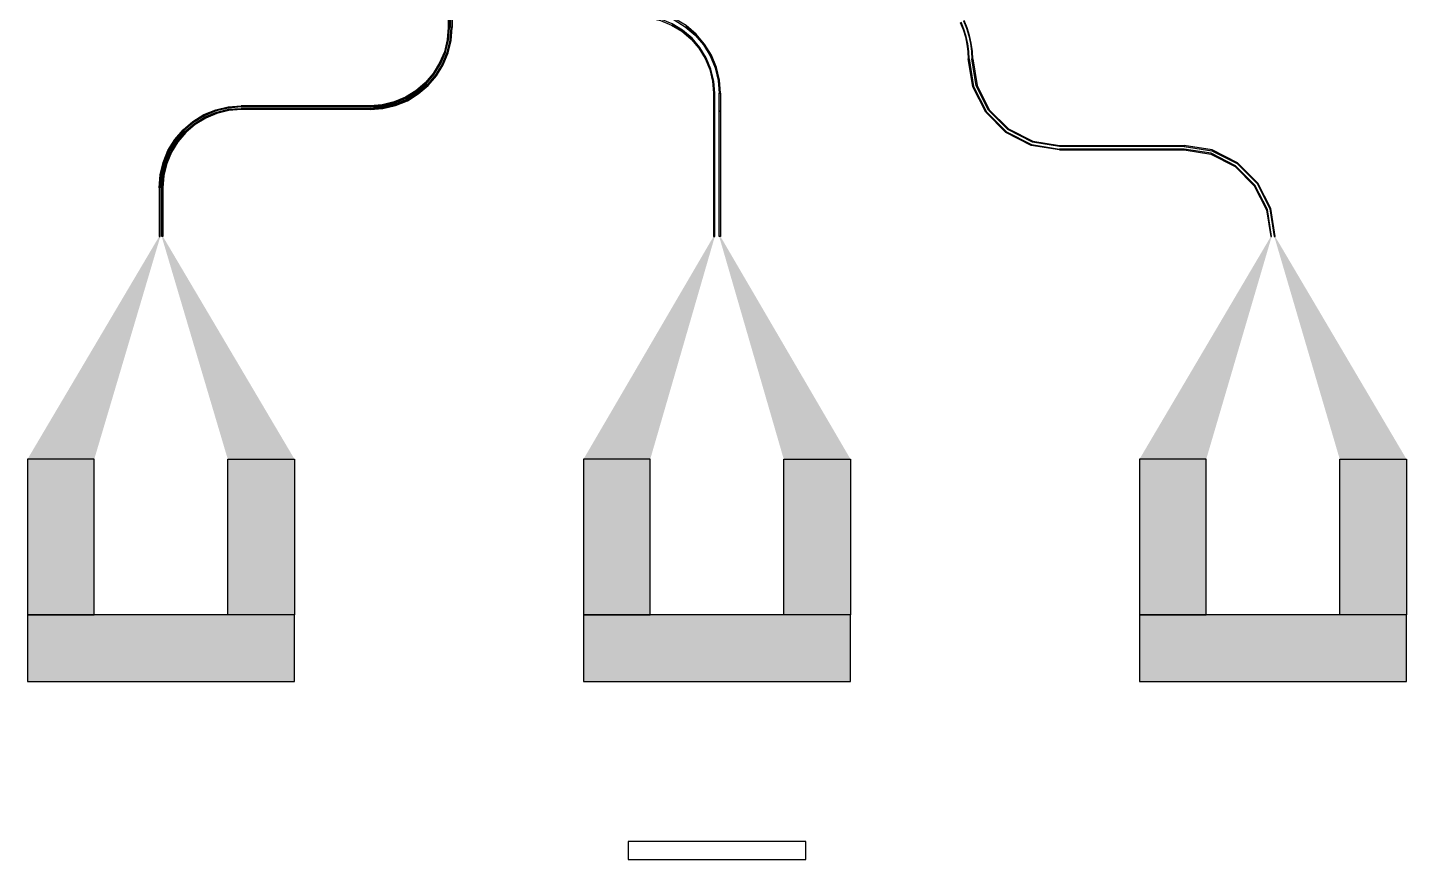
# Model space of a CAD drawing. Extents: x -200 to 7200, y -200 to 2100.
# Drawn here: x 2725 to 4275, y -200 to 735 of the extents above; entities that cross this region are included whole.
import ezdxf

# ---------------------------------------------------------------- set-up
doc = ezdxf.new("R2010")
doc.units = 0
doc.layers.add('GAP', color=1, linetype='continuous')

# ---------------------------------------------------------------- blocks, each defined once
blk = doc.blocks.new('YGGDRASILV1R3C3')
for points in [[(3783.5, 699.5), (3783.1, 708.1), (3782, 716.6), (3780.1, 725), (3777.6, 733.2), (3774.3, 741.1)], [(3773.4, 740.7), (3776.6, 732.8), (3779.2, 724.7), (3781, 716.4), (3782.1, 708), (3782.5, 699.5), (3783.5, 699.5)], [(3787.5, 699.5), (3787.1, 708.4), (3785.9, 717.3), (3784, 726), (3781.3, 734.6), (3777.9, 742.8)], [(3777, 742.4), (3780.4, 734.2), (3783, 725.8), (3785, 717.1), (3786.1, 708.3), (3786.5, 699.5), (3787.5, 699.5)], [(3199.2, 735), (3199.2, 755), (3197.8, 755), (3197.8, 735), (3199.2, 735)], [(3200.8, 735), (3200.8, 755), (3202.2, 755), (3202.2, 735), (3200.8, 735)], [(3504, 661.2), (3502.8, 675.9), (3499.4, 690.3), (3493.8, 703.9), (3486, 716.5), (3476.5, 727.7), (3465.3, 737.3), (3452.7, 745), (3439, 750.6), (3424.7, 754), (3410, 755.2), (3410, 753.7), (3424.5, 752.6), (3438.6, 749.2), (3452, 743.6), (3464.4, 736), (3475.4, 726.6), (3484.8, 715.6), (3492.4, 703.2), (3498, 689.8), (3501.4, 675.7), (3502.5, 661.2), (3504, 661.2)], [(3497.5, 661.2), (3496.4, 674.9), (3493.2, 688.2), (3488, 700.9), (3480.8, 712.6), (3471.9, 723.1), (3461.4, 732), (3449.7, 739.2), (3437, 744.4), (3423.7, 747.6), (3410, 748.7), (3410, 747.2), (3423.5, 746.1), (3436.6, 743), (3449, 737.8), (3460.5, 730.8), (3470.8, 722), (3479.6, 711.8), (3486.6, 700.2), (3491.8, 687.8), (3494.9, 674.7), (3496, 661.2), (3497.5, 661.2)], [(3110, 642.8), (3124.4, 643.9), (3138.5, 647.3), (3151.9, 652.8), (3164.2, 660.4), (3175.2, 669.8), (3184.6, 680.8), (3192.2, 693.1), (3197.7, 706.5), (3201.1, 720.6), (3202.2, 735), (3200.8, 735), (3199.6, 720.8), (3196.3, 707), (3190.9, 693.8), (3183.4, 681.7), (3174.2, 670.8), (3163.3, 661.6), (3151.2, 654.1), (3138, 648.7), (3124.2, 645.4), (3110, 644.2), (3110, 642.8)], [(3110, 645.8), (3124, 646.8), (3137.6, 650.1), (3150.5, 655.5), (3162.5, 662.8), (3173.1, 671.9), (3182.2, 682.5), (3189.5, 694.5), (3194.9, 707.4), (3198.2, 721), (3199.2, 735), (3197.8, 735), (3196.7, 721.3), (3193.5, 707.9), (3188.2, 695.2), (3181, 683.4), (3172, 673), (3161.6, 664), (3149.8, 656.8), (3137.1, 651.5), (3123.7, 648.3), (3110, 647.2), (3110, 645.8)], [(3885, 597.5), (3853.3, 602.5), (3824.8, 617.1), (3802.1, 639.8), (3787.5, 668.3), (3782.5, 700), (3783.5, 700), (3788.5, 668.6), (3802.9, 640.3), (3825.3, 617.9), (3853.6, 603.5), (3885, 598.5), (3885, 597.5)], [(3783.5, 700), (3783.5, 699.5), (3782.5, 699.5), (3782.5, 700), (3783.5, 700)], [(3885, 601.5), (3854.6, 606.3), (3827.1, 620.3), (3805.3, 642.1), (3791.3, 669.6), (3786.5, 700), (3787.5, 700), (3792.3, 669.9), (3806.1, 642.7), (3827.7, 621.1), (3854.9, 607.3), (3885, 602.5), (3885, 601.5)], [(3786.5, 700), (3786.5, 699.5), (3787.5, 699.5), (3787.5, 700), (3786.5, 700)], [(3497.5, 641.2), (3497.5, 661.2), (3496, 661.2), (3496, 641.2), (3497.5, 641.2)], [(3502.5, 641.2), (3502.5, 661.2), (3504, 661.2), (3504, 641.2), (3502.5, 641.2)], [(2872.8, 555), (2873.9, 569.4), (2877.3, 583.5), (2882.8, 596.9), (2890.4, 609.2), (2899.8, 620.2), (2910.8, 629.6), (2923.1, 637.2), (2936.5, 642.7), (2950.6, 646.1), (2965, 647.2), (2965, 645.8), (2950.8, 644.6), (2937, 641.3), (2923.8, 635.9), (2911.7, 628.4), (2900.8, 619.2), (2891.6, 608.3), (2884.1, 596.2), (2878.7, 583), (2875.4, 569.2), (2874.2, 555), (2872.8, 555)], [(2875.8, 555), (2876.8, 569), (2880.1, 582.6), (2885.5, 595.5), (2892.8, 607.5), (2901.9, 618.1), (2912.5, 627.2), (2924.5, 634.5), (2937.4, 639.9), (2951, 643.2), (2965, 644.2), (2965, 642.8), (2951.3, 641.7), (2937.9, 638.5), (2925.2, 633.2), (2913.4, 626), (2903, 617), (2894, 606.6), (2886.8, 594.8), (2881.5, 582.1), (2878.3, 568.7), (2877.2, 555), (2875.8, 555)], [(2965, 645.8), (3110, 645.8), (3110, 647.2), (2965, 647.2), (2965, 645.8)], [(2965, 644.2), (3110, 644.2), (3110, 642.8), (2965, 642.8), (2965, 644.2)], [(3497.5, 500), (3497.5, 641.2), (3496, 641.2), (3496, 500), (3497.5, 500)], [(3502.5, 500), (3502.5, 641.2), (3504, 641.2), (3504, 500), (3502.5, 500)], [(4025, 601.5), (3885, 601.5), (3885, 602.5), (4025, 602.5), (4025, 601.5)], [(4025, 598.5), (3885, 598.5), (3885, 597.5), (4025, 597.5), (4025, 598.5)], [(4127.5, 500), (4122.5, 531.7), (4107.9, 560.2), (4085.2, 582.9), (4056.7, 597.5), (4025, 602.5), (4025, 601.5), (4056.4, 596.5), (4084.7, 582.1), (4107.1, 559.7), (4121.5, 531.4), (4126.5, 500), (4127.5, 500)], [(4123.5, 500), (4118.7, 530.4), (4104.7, 557.9), (4082.9, 579.7), (4055.4, 593.7), (4025, 598.5), (4025, 597.5), (4055.1, 592.7), (4082.3, 578.9), (4103.9, 557.3), (4117.7, 530.1), (4122.5, 500), (4123.5, 500)], [(2874.2, 535), (2874.2, 555), (2872.8, 555), (2872.8, 535), (2874.2, 535)], [(2875.8, 535), (2875.8, 555), (2877.2, 555), (2877.2, 535), (2875.8, 535)], [(2874.2, 500), (2874.2, 535), (2872.8, 535), (2872.8, 500), (2874.2, 500)], [(2875.8, 500), (2875.8, 535), (2877.2, 535), (2877.2, 500), (2875.8, 500)], [(2800, 75), (2800, 250), (2725, 250), (2725, 75), (2800, 75)], [(2950, 75), (2950, 250), (3025, 250), (3025, 75), (2950, 75)], [(3425, 75), (3425, 250), (3350, 250), (3350, 75), (3425, 75)], [(3575, 75), (3575, 250), (3650, 250), (3650, 75), (3575, 75)], [(4050, 75), (4050, 250), (3975, 250), (3975, 75), (4050, 75)], [(4200, 75), (4200, 250), (4275, 250), (4275, 75), (4200, 75)], [(3025, 0), (3025, 75), (2725, 75), (2725, 0), (3025, 0)], [(3650, 0), (3650, 75), (3350, 75), (3350, 0), (3650, 0)], [(4275, 0), (4275, 75), (3975, 75), (3975, 0), (4275, 0)]]:
    blk.add_lwpolyline(points)
for points in [[(3199.2, 735), (3199.2, 755), (3197.8, 735), (3197.8, 755)], [(3200.8, 735), (3200.8, 755), (3202.2, 735), (3202.2, 755)], [(3196.7, 721.3), (3198.2, 721), (3197.8, 735), (3199.2, 735)], [(3199.6, 720.8), (3201.1, 720.6), (3200.8, 735), (3202.2, 735)], [(3460.5, 730.8), (3461.4, 732), (3449, 737.8), (3449.7, 739.2)], [(3470.8, 722), (3471.9, 723.1), (3460.5, 730.8), (3461.4, 732)], [(3475.4, 726.6), (3476.5, 727.7), (3464.4, 736), (3465.3, 737.3)], [(3776.6, 732.8), (3777.6, 733.2), (3773.4, 740.7), (3774.3, 741.1)], [(3779.2, 724.7), (3780.1, 725), (3776.6, 732.8), (3777.6, 733.2)], [(3780.4, 734.2), (3781.3, 734.6), (3777, 742.4), (3777.9, 742.8)], [(3783, 725.8), (3784, 726), (3780.4, 734.2), (3781.3, 734.6)], [(3193.5, 707.9), (3194.9, 707.4), (3196.7, 721.3), (3198.2, 721)], [(3196.3, 707), (3197.7, 706.5), (3199.6, 720.8), (3201.1, 720.6)], [(3479.6, 711.8), (3480.8, 712.6), (3470.8, 722), (3471.9, 723.1)], [(3484.8, 715.6), (3486, 716.5), (3475.4, 726.6), (3476.5, 727.7)], [(3492.4, 703.2), (3493.8, 703.9), (3484.8, 715.6), (3486, 716.5)], [(3781, 716.4), (3782, 716.6), (3779.2, 724.7), (3780.1, 725)], [(3782.1, 708), (3783.1, 708.1), (3781, 716.4), (3782, 716.6)], [(3785, 717.1), (3785.9, 717.3), (3783, 725.8), (3784, 726)], [(3786.1, 708.3), (3787.1, 708.4), (3785, 717.1), (3785.9, 717.3)], [(3188.2, 695.2), (3189.5, 694.5), (3193.5, 707.9), (3194.9, 707.4)], [(3190.9, 693.8), (3192.2, 693.1), (3196.3, 707), (3197.7, 706.5)], [(3486.6, 700.2), (3488, 700.9), (3479.6, 711.8), (3480.8, 712.6)], [(3491.8, 687.8), (3493.2, 688.2), (3486.6, 700.2), (3488, 700.9)], [(3498, 689.8), (3499.4, 690.3), (3492.4, 703.2), (3493.8, 703.9)], [(3782.5, 699.5), (3783.5, 699.5), (3782.1, 708), (3783.1, 708.1)], [(3788.5, 668.6), (3787.5, 668.3), (3783.5, 700), (3782.5, 700)], [(3783.5, 700), (3783.5, 699.5), (3782.5, 700), (3782.5, 699.5)], [(3786.5, 699.5), (3787.5, 699.5), (3786.1, 708.3), (3787.1, 708.4)], [(3792.3, 669.9), (3791.3, 669.6), (3787.5, 700), (3786.5, 700)], [(3786.5, 700), (3786.5, 699.5), (3787.5, 700), (3787.5, 699.5)], [(3172, 673), (3173.1, 671.9), (3181, 683.4), (3182.2, 682.5)], [(3181, 683.4), (3182.2, 682.5), (3188.2, 695.2), (3189.5, 694.5)], [(3183.4, 681.7), (3184.6, 680.8), (3190.9, 693.8), (3192.2, 693.1)], [(3494.9, 674.7), (3496.4, 674.9), (3491.8, 687.8), (3493.2, 688.2)], [(3501.4, 675.7), (3502.8, 675.9), (3498, 689.8), (3499.4, 690.3)], [(3161.6, 664), (3162.5, 662.8), (3172, 673), (3173.1, 671.9)], [(3163.3, 661.6), (3164.2, 660.4), (3174.2, 670.8), (3175.2, 669.8)], [(3174.2, 670.8), (3175.2, 669.8), (3183.4, 681.7), (3184.6, 680.8)], [(3496, 661.2), (3497.5, 661.2), (3494.9, 674.7), (3496.4, 674.9)], [(3502.5, 661.2), (3504, 661.2), (3501.4, 675.7), (3502.8, 675.9)], [(3802.9, 640.3), (3802.1, 639.8), (3788.5, 668.6), (3787.5, 668.3)], [(3806.1, 642.7), (3805.3, 642.1), (3792.3, 669.9), (3791.3, 669.6)], [(3123.7, 648.3), (3124, 646.8), (3137.1, 651.5), (3137.6, 650.1)], [(3137.1, 651.5), (3137.6, 650.1), (3149.8, 656.8), (3150.5, 655.5)], [(3138, 648.7), (3138.5, 647.3), (3151.2, 654.1), (3151.9, 652.8)], [(3149.8, 656.8), (3150.5, 655.5), (3161.6, 664), (3162.5, 662.8)], [(3151.2, 654.1), (3151.9, 652.8), (3163.3, 661.6), (3164.2, 660.4)], [(3497.5, 641.2), (3497.5, 661.2), (3496, 641.2), (3496, 661.2)], [(3502.5, 641.2), (3502.5, 661.2), (3504, 641.2), (3504, 661.2)], [(2911.7, 628.4), (2910.8, 629.6), (2923.8, 635.9), (2923.1, 637.2)], [(2923.8, 635.9), (2923.1, 637.2), (2937, 641.3), (2936.5, 642.7)], [(2925.2, 633.2), (2924.5, 634.5), (2937.9, 638.5), (2937.4, 639.9)], [(2937, 641.3), (2936.5, 642.7), (2950.8, 644.6), (2950.6, 646.1)], [(2937.9, 638.5), (2937.4, 639.9), (2951.3, 641.7), (2951, 643.2)], [(2950.8, 644.6), (2950.6, 646.1), (2965, 645.8), (2965, 647.2)], [(2951.3, 641.7), (2951, 643.2), (2965, 642.8), (2965, 644.2)], [(2965, 645.8), (3110, 645.8), (2965, 647.2), (3110, 647.2)], [(2965, 644.2), (3110, 644.2), (2965, 642.8), (3110, 642.8)], [(3110, 647.2), (3110, 645.8), (3123.7, 648.3), (3124, 646.8)], [(3110, 644.2), (3110, 642.8), (3124.2, 645.4), (3124.4, 643.9)], [(3124.2, 645.4), (3124.4, 643.9), (3138, 648.7), (3138.5, 647.3)], [(3497.5, 500), (3497.5, 641.2), (3496, 500), (3496, 641.2)], [(3502.5, 500), (3502.5, 641.2), (3504, 500), (3504, 641.2)], [(3825.3, 617.9), (3824.8, 617.1), (3802.9, 640.3), (3802.1, 639.8)], [(3827.7, 621.1), (3827.1, 620.3), (3806.1, 642.7), (3805.3, 642.1)], [(2891.6, 608.3), (2890.4, 609.2), (2900.8, 619.2), (2899.8, 620.2)], [(2900.8, 619.2), (2899.8, 620.2), (2911.7, 628.4), (2910.8, 629.6)], [(2903, 617), (2901.9, 618.1), (2913.4, 626), (2912.5, 627.2)], [(2913.4, 626), (2912.5, 627.2), (2925.2, 633.2), (2924.5, 634.5)], [(3854.9, 607.3), (3854.6, 606.3), (3827.7, 621.1), (3827.1, 620.3)], [(2884.1, 596.2), (2882.8, 596.9), (2891.6, 608.3), (2890.4, 609.2)], [(2886.8, 594.8), (2885.5, 595.5), (2894, 606.6), (2892.8, 607.5)], [(2894, 606.6), (2892.8, 607.5), (2903, 617), (2901.9, 618.1)], [(3853.6, 603.5), (3853.3, 602.5), (3825.3, 617.9), (3824.8, 617.1)], [(3885, 602.5), (3885, 601.5), (3854.9, 607.3), (3854.6, 606.3)], [(2878.7, 583), (2877.3, 583.5), (2884.1, 596.2), (2882.8, 596.9)], [(2881.5, 582.1), (2880.1, 582.6), (2886.8, 594.8), (2885.5, 595.5)], [(3885, 598.5), (3885, 597.5), (3853.6, 603.5), (3853.3, 602.5)], [(4025, 601.5), (3885, 601.5), (4025, 602.5), (3885, 602.5)], [(4025, 598.5), (3885, 598.5), (4025, 597.5), (3885, 597.5)], [(4056.4, 596.5), (4056.7, 597.5), (4025, 601.5), (4025, 602.5)], [(4055.1, 592.7), (4055.4, 593.7), (4025, 597.5), (4025, 598.5)], [(4082.3, 578.9), (4082.9, 579.7), (4055.1, 592.7), (4055.4, 593.7)], [(4084.7, 582.1), (4085.2, 582.9), (4056.4, 596.5), (4056.7, 597.5)], [(2875.4, 569.2), (2873.9, 569.4), (2878.7, 583), (2877.3, 583.5)], [(2878.3, 568.7), (2876.8, 569), (2881.5, 582.1), (2880.1, 582.6)], [(4103.9, 557.3), (4104.7, 557.9), (4082.3, 578.9), (4082.9, 579.7)], [(4107.1, 559.7), (4107.9, 560.2), (4084.7, 582.1), (4085.2, 582.9)], [(2874.2, 555), (2872.8, 555), (2875.4, 569.2), (2873.9, 569.4)], [(2877.2, 555), (2875.8, 555), (2878.3, 568.7), (2876.8, 569)], [(4121.5, 531.4), (4122.5, 531.7), (4107.1, 559.7), (4107.9, 560.2)], [(2874.2, 535), (2874.2, 555), (2872.8, 535), (2872.8, 555)], [(2875.8, 535), (2875.8, 555), (2877.2, 535), (2877.2, 555)], [(4117.7, 530.1), (4118.7, 530.4), (4103.9, 557.3), (4104.7, 557.9)], [(2874.2, 500), (2874.2, 535), (2872.8, 500), (2872.8, 535)], [(2875.8, 500), (2875.8, 535), (2877.2, 500), (2877.2, 535)], [(4122.5, 500), (4123.5, 500), (4117.7, 530.1), (4118.7, 530.4)], [(4126.5, 500), (4127.5, 500), (4121.5, 531.4), (4122.5, 531.7)], [(2800, 250), (2874.2, 500), (2725, 250), (2872.8, 500)], [(2950, 250), (2875.8, 500), (3025, 250), (2877.2, 500)], [(3425, 250), (3497.5, 500), (3350, 250), (3496, 500)], [(3575, 250), (3502.5, 500), (3650, 250), (3504, 500)], [(4050, 250), (4123.5, 500), (3975, 250), (4122.5, 500)], [(4200, 250), (4126.5, 500), (4275, 250), (4127.5, 500)], [(2800, 75), (2800, 250), (2725, 75), (2725, 250)], [(2950, 75), (2950, 250), (3025, 75), (3025, 250)], [(3425, 75), (3425, 250), (3350, 75), (3350, 250)], [(3575, 75), (3575, 250), (3650, 75), (3650, 250)], [(4050, 75), (4050, 250), (3975, 75), (3975, 250)], [(4200, 75), (4200, 250), (4275, 75), (4275, 250)], [(3025, 0), (3025, 75), (2725, 0), (2725, 75)], [(3650, 0), (3650, 75), (3350, 0), (3350, 75)], [(4275, 0), (4275, 75), (3975, 0), (3975, 75)]]:
    blk.add_solid(points)
at = {"layer": 'gap'}
blk.add_lwpolyline([(3400, -200), (3600, -200), (3600, -180), (3400, -180), (3400, -200)], dxfattribs=at)

msp = doc.modelspace()

# ---------------------------------------------------------------- block references
msp.add_blockref('YGGDRASILV1R3C3', (0, 0))

doc.saveas('drawing.dxf')
